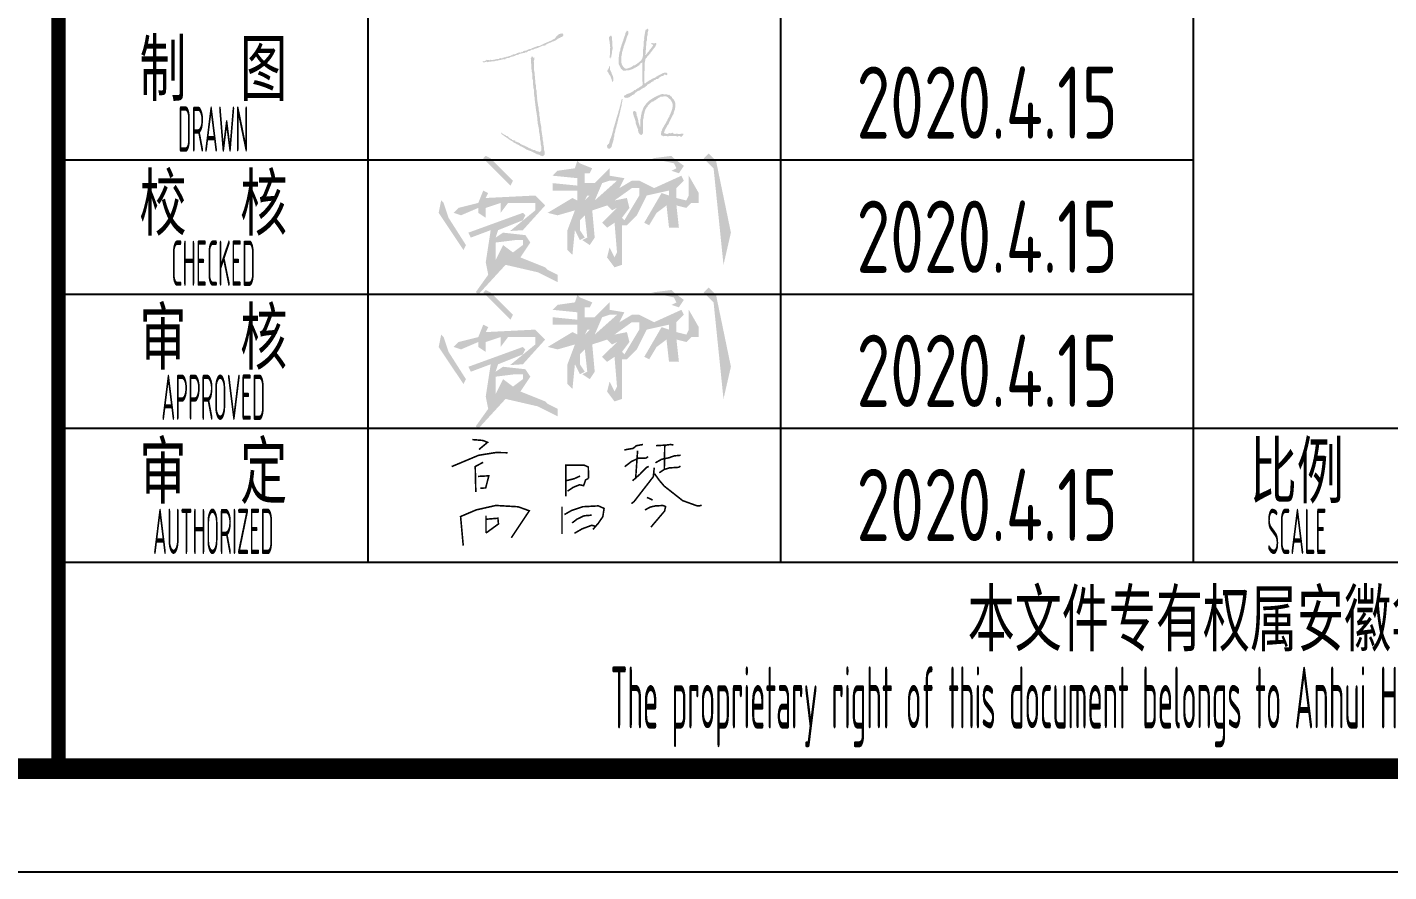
# Model space of a CAD drawing. Extents: x 84552 to 1115094, y -331058 to 102248.
# Drawn here: x 116115 to 119414, y 55935 to 57981 of the extents above; entities that cross this region are included whole.
import ezdxf
from ezdxf.enums import TextEntityAlignment as Align

# ---------------------------------------------------------------- set-up
doc = ezdxf.new("R2010")
doc.units = 0
doc.header["$LTSCALE"] = 1000
doc.header["$MEASUREMENT"] = 0
doc.layers.add('TWT_TITLE', color=7, linetype='Continuous')
doc.styles.add('sceie', font='sceie.shx', dxfattribs={"width": 0.7, "bigfont": 'sceic.shx'})

# ---------------------------------------------------------------- blocks, each defined once
blk = doc.blocks.new('A$C744C32FA')
at = {"const_width": 30}
for points in [[(-1936, 1093), (-1737, 1077), (-1648, 1041), (-1810, 905)], [(-2326, 582), (-2064, 692), (-1816, 796), (-1490, 848), (-1270, 844)], [(942, 898), (1107, 926), (1169, 977), (1294, 1000)], [(948, 580), (1073, 676), (1203, 739), (1357, 744), (1391, 773)], [(1192, 881), (1164, 478), (1155, 349)], [(1530, 654), (1647, 720), (1785, 749), (1891, 785), (2007, 796)], [(1541, 978), (1734, 989), (1818, 1000), (1872, 989)], [(1706, 987), (1698, 528)], [(-1731, 663), (-1881, 583), (-1870, 98)], [(-164, 18), (-164, 609), (181, 609), (259, 574), (264, 359)], [(1507, 561), (1490, 391), (1400, 274), (1309, 157), (1214, 34), (1126, -80), (1076, -119)], [(1096, 313), (1232, 433), (1357, 563), (1402, 586)], [(1603, 465), (1698, 528), (1794, 557), (1966, 568), (2003, 590)], [(-1827, 396), (-1624, 407), (-1683, 178), (-1785, 172)], [(-164, 314), (-7, 353), (104, 403)], [(-134, 116), (-29, 188), (93, 237), (170, 221), (209, 331), (264, 359)], [(1510, 451), (1603, 321), (1697, 211), (1854, 88), (1967, -1), (2044, -62), (2137, -96), (2323, -163), (2364, -162), (2404, -149), (2384, -156)], [(1369, -2), (1421, -24), (1477, -51)], [(-2108, -913), (-2158, -364), (-1863, -238), (-1491, -154), (-1069, -179), (-858, -255), (-909, -331), (-1198, -765)], [(-238, -177), (-238, -696)], [(-193, -327), (-59, -250), (154, -178), (450, -162), (558, -210), (534, -366), (450, -489), (346, -609)], [(1332, -239), (1431, -185), (1526, -163), (1671, -155), (1722, -174), (1703, -260), (1445, -564)], [(-1677, -676), (-1677, -347)], [(-1677, -415), (-1452, -396), (-1441, -504), (-1677, -676)], [(-47, -485), (45, -414), (178, -350), (322, -338)], [(-3, -681), (142, -597), (326, -529), (398, -549)]]:
    blk.add_lwpolyline(points, dxfattribs=at)

msp = doc.modelspace()

# ---------------------------------------------------------------- hatches: boundary and pattern name
h = msp.add_hatch(color=256)
h.dxf.hatch_style = 1
h.paths.add_polyline_path([(117327.1, 57921.4), (117327, 57922.2), (117327.1, 57922.8), (117327.7, 57923.5), (117330.8, 57923.9), (117332.4, 57924.3), (117335.3, 57925.5), (117336.5, 57926.6), (117337.5, 57926.9), (117339.1, 57927.1), (117340.8, 57927.3), (117341.7, 57927.6), (117343.2, 57928.4), (117343.8, 57928.7), (117344.1, 57929), (117344.6, 57929.5), (117350, 57930.6), (117352.7, 57931.5), (117357.6, 57933.9), (117359.9, 57934.7), (117361, 57935.3), (117363.1, 57936.6), (117364.8, 57936.7), (117365.7, 57936.8), (117367.4, 57936.9), (117368.7, 57937.3), (117369.4, 57937.5), (117370.7, 57937.7), (117370.6, 57938.4), (117371.1, 57939), (117371.8, 57939.1), (117374.3, 57940.7), (117375.6, 57941.4), (117378.3, 57942.6), (117379.8, 57943.2), (117380.6, 57943.5), (117382.1, 57944), (117384.5, 57945.2), (117385.7, 57945.8), (117388.1, 57947), (117390, 57947), (117390.9, 57947.4), (117392.5, 57948.3), (117395.9, 57950.1), (117397.6, 57951.1), (117400.7, 57953.5), (117401.3, 57953.5), (117401.6, 57953.5), (117402.3, 57953.5), (117402.2, 57954.2), (117402.4, 57954.6), (117402.8, 57955.1), (117404.4, 57955.1), (117405.2, 57955.2), (117406.6, 57955.7), (117406.5, 57956.7), (117407.3, 57957.6), (117408.3, 57957.6), (117409.8, 57957.7), (117410.6, 57958), (117411.8, 57958.9), (117412.8, 57960.1), (117413.2, 57960.8), (117413.7, 57962.2), (117414, 57963.2), (117413.8, 57963.9), (117413.2, 57964.7), (117412.8, 57965.3), (117412.3, 57965.6), (117411.5, 57965.5), (117411.5, 57965.9), (117411.5, 57966.1), (117411.5, 57966.6), (117410.4, 57966.7), (117409.7, 57966.5), (117408.8, 57965.7), (117406.5, 57965.6), (117405.4, 57965.4), (117403.1, 57964.9), (117400.6, 57962.2), (117399.2, 57961), (117396.3, 57958.7), (117396.4, 57957.6), (117395.9, 57956.7), (117394.9, 57956.2), (117394.2, 57955.5), (117394, 57955), (117393.6, 57954), (117390, 57952.4), (117388.3, 57951.4), (117384.9, 57949.4), (117381.8, 57948), (117380.3, 57947.3), (117377.2, 57945.9), (117376.1, 57946), (117375.4, 57945.8), (117374.5, 57945.1), (117367.1, 57941.5), (117363.4, 57939.7), (117356, 57936.1), (117354.9, 57936.1), (117354.4, 57936), (117353.3, 57935.8), (117351.9, 57936.1), (117350.9, 57935.9), (117349.7, 57935), (117347, 57934), (117345.7, 57933.5), (117342.9, 57932.5), (117342, 57932.4), (117341.5, 57932.1), (117340.8, 57931.4), (117339.4, 57931.4), (117338.6, 57931.1), (117337.5, 57930.4), (117336.7, 57930), (117336.4, 57929.7), (117335.9, 57929), (117333.4, 57928.8), (117332.2, 57928.6), (117329.9, 57927.9), (117327.2, 57926.6), (117325.9, 57926), (117323.3, 57924.6), (117321.4, 57924.9), (117320.2, 57924.7), (117318.4, 57923.8), (117316.7, 57923.3), (117315.8, 57922.7), (117314.6, 57921.4), (117313.4, 57921.8), (117312.6, 57921.8), (117311.3, 57921.6), (117311.7, 57921.6), (117311.8, 57921.1), (117311.6, 57920.8), (117311, 57920.1), (117309.9, 57919.9), (117309.2, 57920.5), (117304.6, 57919.6), (117302.4, 57918.8), (117298.3, 57916.7), (117296, 57915.9), (117294.7, 57915.6), (117292.3, 57915.4), (117292.3, 57915.6), (117292, 57915.8), (117291.7, 57915.6), (117291.2, 57915.4), (117291, 57914.8), (117291.2, 57914.3), (117290.3, 57913.7), (117289.5, 57913.7), (117288.5, 57914), (117288.1, 57914.2), (117287.7, 57914.1), (117287.4, 57913.7), (117287.4, 57913.3), (117287.4, 57913.1), (117287.4, 57912.7), (117283.4, 57911.7), (117281.4, 57911.1), (117277.6, 57909.7), (117276.5, 57910), (117275.8, 57909.9), (117274.9, 57909.4), (117274, 57908.6), (117273.3, 57908.4), (117272.1, 57908.6), (117270.2, 57908.1), (117269.2, 57907.9), (117267.2, 57907.5), (117267.1, 57907.7), (117266.9, 57907.8), (117266.7, 57907.8), (117266.7, 57907.3), (117266.7, 57907.1), (117266.7, 57906.7), (117265, 57906.2), (117264.1, 57906.2), (117262.3, 57906.4), (117261.3, 57906.7), (117260.6, 57906.7), (117259.6, 57906.1), (117258.6, 57905.7), (117258.2, 57905.3), (117257.4, 57904.5), (117256.3, 57904.5), (117255.8, 57904.4), (117254.7, 57904.2), (117253, 57904.5), (117252, 57904.3), (117250.4, 57903.7), (117246, 57902.7), (117243.9, 57902.4), (117239.5, 57902), (117237.8, 57902.6), (117236.6, 57902.4), (117235.1, 57901.5), (117233.6, 57901.6), (117232.8, 57901.7), (117231.3, 57902), (117230.5, 57901.7), (117230, 57901.6), (117229.1, 57901.8), (117229.3, 57902.2), (117229.2, 57902.6), (117228.8, 57902.9), (117226.6, 57901.4), (117225.5, 57900.7), (117223.4, 57899), (117221.7, 57899.4), (117220.6, 57899.2), (117219, 57898.5), (117218.6, 57898.4), (117218.3, 57897.8), (117218.5, 57897.4), (117218.9, 57897), (117219.2, 57896.8), (117219.6, 57896.3), (117221.7, 57896.3), (117222.7, 57896.4), (117224.8, 57896.9), (117226.5, 57897.8), (117227.9, 57897.9), (117229.7, 57897.1), (117230.9, 57896.7), (117231.8, 57896.8), (117232.9, 57897.4), (117232.9, 57897.6), (117232.9, 57897.7), (117232.9, 57897.9), (117235.3, 57897.9), (117236.5, 57897.9), (117238.9, 57897.9), (117239.4, 57898.4), (117239.6, 57898.6), (117240, 57899), (117242.7, 57899), (117244.1, 57899), (117246.8, 57899), (117248.8, 57899.7), (117249.8, 57900), (117251.7, 57900.7), (117254.5, 57900.6), (117255.9, 57900.8), (117258.5, 57901.5), (117261.6, 57902.1), (117263.1, 57902.4), (117266.1, 57903.1), (117268.2, 57903.9), (117269.4, 57904.1), (117271.6, 57903.9), (117271.7, 57903.5), (117272.3, 57903.4), (117272.7, 57903.7), (117273.1, 57904.3), (117273.3, 57904.6), (117273.8, 57905.3), (117275.4, 57905.8), (117276.2, 57906.1), (117277.9, 57906.7), (117279.3, 57906.7), (117280, 57906.6), (117281.4, 57906.4), (117284.9, 57908.6), (117286.9, 57909.5), (117290.9, 57910.5), (117293.5, 57911), (117294.8, 57911.4), (117297.2, 57912.4), (117297.7, 57912.9), (117298, 57913.2), (117298.5, 57913.7), (117301.1, 57913.8), (117302.4, 57914.1), (117304.8, 57915.1), (117306.6, 57916.2), (117307.7, 57916.7), (117309.7, 57917.3), (117311.9, 57917.7), (117313, 57917.9), (117315.2, 57918.4), (117316.6, 57919), (117317.4, 57919.1), (117319, 57918.9), (117319.9, 57919.1), (117320.4, 57919.4), (117320.9, 57920.3), (117323.4, 57920.6), (117324.7, 57920.8)])
h.paths.add_polyline_path([(117343.7, 57872.8), (117343.2, 57875.6), (117342.8, 57878.9), (117342.7, 57880.5), (117342.9, 57883.8), (117342.7, 57883.8), (117342.4, 57883.8), (117342.4, 57889), (117342.4, 57891.6), (117342.4, 57896.9), (117342, 57897), (117341.8, 57897.6), (117342.1, 57897.9), (117342.9, 57901), (117343.2, 57902.5), (117343.7, 57905.6), (117343.8, 57906.7), (117343.6, 57907.3), (117343.2, 57908.3), (117342.3, 57907.5), (117341.2, 57907.4), (117340.2, 57908), (117339.9, 57908.1), (117339.7, 57908.6), (117339.9, 57908.8), (117339.9, 57909.6), (117339.6, 57910.2), (117338.8, 57910.5), (117338.1, 57910.7), (117337.6, 57910.6), (117336.9, 57910.2), (117337.3, 57910.1), (117337.4, 57909.7), (117337.2, 57909.4), (117336.5, 57908.5), (117336.1, 57908), (117335.3, 57907.2), (117335, 57906.2), (117334.9, 57905.6), (117335, 57904.5), (117335.5, 57900.8), (117335.5, 57898.9), (117335.3, 57895.2), (117335.7, 57893.7), (117336, 57892.9), (117336.4, 57891.4), (117336.4, 57886.8), (117336.4, 57884.6), (117336.4, 57880), (117336.8, 57878.9), (117337.1, 57878.3), (117337.5, 57877.3), (117337.3, 57874.2), (117337.5, 57872.6), (117338.3, 57869.6), (117338.7, 57865.3), (117338.8, 57863.1), (117338.6, 57858.7), (117339.1, 57856.1), (117339.4, 57854.8), (117340.2, 57852.2), (117340.2, 57849.2), (117340.2, 57847.6), (117340.2, 57844.6), (117340.3, 57843.7), (117340.4, 57843.3), (117340.5, 57842.4), (117340.9, 57838.9), (117341.1, 57837.2), (117341.6, 57833.7), (117341.4, 57832.6), (117341.6, 57831.8), (117342.4, 57831), (117342.4, 57826.8), (117342.4, 57824.8), (117342.4, 57820.6), (117342.8, 57819.1), (117343, 57818.3), (117343.5, 57816.8), (117343.1, 57815.1), (117343.3, 57814), (117344, 57812.5), (117344, 57811.1), (117344, 57810.5), (117344, 57809.2), (117344.1, 57808.3), (117344.2, 57807.9), (117344.3, 57807), (117344.7, 57803.5), (117344.9, 57801.8), (117345.4, 57798.3), (117345.6, 57796.3), (117345.7, 57795.4), (117345.9, 57793.4), (117346.4, 57790.3), (117346.6, 57788.8), (117347, 57785.8), (117347.4, 57781.4), (117347.7, 57779.2), (117348.7, 57774.9), (117349.1, 57772.7), (117349.1, 57771.6), (117348.9, 57769.4), (117349.4, 57768.8), (117349.6, 57768.5), (117350, 57767.8), (117349.6, 57765.9), (117349.8, 57764.7), (117350.6, 57762.9), (117350.6, 57760.1), (117350.6, 57758.6), (117350.6, 57755.8), (117351, 57754.7), (117351.2, 57754.2), (117351.6, 57753.1), (117351.6, 57750), (117351.7, 57748.4), (117352.5, 57745.5), (117353.3, 57740.9), (117353.8, 57738.6), (117354.9, 57734), (117354.9, 57731.6), (117354.9, 57730.4), (117354.9, 57728), (117355.8, 57724.9), (117356.1, 57723.2), (117356.3, 57719.9), (117356.1, 57718.8), (117356.3, 57718), (117357.1, 57717.2), (117357.1, 57715), (117357.1, 57713.9), (117357.1, 57711.7), (117357.7, 57708.4), (117358.1, 57706.8), (117358.7, 57703.5), (117358.6, 57700.5), (117358.8, 57698.9), (117359.5, 57695.9), (117360.4, 57691.7), (117360.7, 57689.6), (117360.9, 57685.3), (117360.5, 57683), (117359.9, 57681.9), (117358.5, 57680.1), (117357, 57679.3), (117355.9, 57679.2), (117354.4, 57679.9), (117353.6, 57679.9), (117353.2, 57680.1), (117352.7, 57680.7), (117351.1, 57680.4), (117350.1, 57680.5), (117348.7, 57681.2), (117348.2, 57681.8), (117347.5, 57682), (117346.7, 57681.8), (117347, 57682.4), (117346.9, 57682.9), (117346.5, 57683.4), (117345.9, 57682.8), (117345.7, 57682.6), (117345.1, 57682), (117345, 57682.8), (117345, 57683.2), (117344.8, 57684.3), (117344.2, 57683.9), (117343.4, 57683.8), (117342.4, 57684.2), (117340.8, 57684.2), (117339.9, 57684.5), (117338.6, 57685.3), (117337, 57685.6), (117336.2, 57686.1), (117335, 57687.2), (117335, 57687.5), (117334.5, 57687.7), (117334.2, 57687.5), (117332.7, 57687.6), (117331.9, 57687.9), (117330.7, 57688.8), (117328.9, 57689.7), (117328.1, 57690.3), (117326.6, 57691.6), (117325.5, 57691.5), (117324.8, 57691.7), (117323.9, 57692.4), (117323.4, 57692.8), (117323.2, 57693), (117322.8, 57693.5), (117322.8, 57692.9), (117322.8, 57692.6), (117322.8, 57692.1), (117322.3, 57692.1), (117322.1, 57692.1), (117321.7, 57692.1), (117321.5, 57692.6), (117321.7, 57693.2), (117322.2, 57693.5), (117317.4, 57695.2), (117315, 57696.2), (117310.3, 57698.4), (117309.4, 57699.2), (117309.1, 57699.7), (117308.6, 57700.8), (117307.4, 57700.9), (117306.7, 57701.1), (117305.6, 57701.9), (117301.9, 57703), (117300.1, 57703.8), (117296.6, 57705.4), (117297.2, 57705.7), (117297.4, 57706.3), (117297.2, 57706.8), (117296.4, 57707.2), (117295.9, 57707.2), (117295, 57707.1), (117294.9, 57706.6), (117294.4, 57706.3), (117293.9, 57706.5), (117293.2, 57706.9), (117292.8, 57707.2), (117292.3, 57707.9), (117291.3, 57707.7), (117290.6, 57707.8), (117289.8, 57708.4), (117289, 57709.7), (117288.3, 57710.3), (117286.8, 57710.9), (117285.2, 57711.4), (117284.3, 57711.9), (117283, 57713.1), (117282.1, 57714.1), (117281.5, 57714.5), (117280.3, 57715), (117280.2, 57716), (117279.8, 57716.6), (117278.9, 57717.2), (117277.9, 57717.4), (117277.4, 57717.6), (117276.5, 57718), (117275.6, 57717.8), (117275.1, 57717.9), (117274.3, 57718.2), (117274.5, 57719.1), (117274.3, 57719.7), (117273.8, 57720.4), (117273.1, 57720.6), (117272.8, 57720.6), (117272.1, 57720.7), (117271.6, 57720.3), (117270.7, 57720.6), (117270.5, 57721.2), (117268, 57722.7), (117266.8, 57723.4), (117264.5, 57725), (117264, 57725.6), (117263, 57725.5), (117262.6, 57724.8), (117262.4, 57724.7), (117262.3, 57724.5), (117262.3, 57724.2), (117263, 57724.3), (117263.5, 57724.2), (117264, 57723.7), (117264.2, 57722.4), (117264.7, 57721.6), (117265.9, 57721), (117268.1, 57719.7), (117269.2, 57718.9), (117271, 57717.2), (117271.8, 57717.3), (117272.4, 57717), (117272.7, 57716.3), (117276.5, 57713.9), (117278.4, 57712.6), (117281.9, 57709.8), (117283.3, 57709.1), (117284, 57708.6), (117285.2, 57707.6), (117289.4, 57705.4), (117291.4, 57704.1), (117295, 57701.1), (117296.9, 57700.5), (117297.9, 57700.1), (117299.6, 57699.2), (117300.8, 57698.1), (117301.6, 57697.7), (117303.2, 57697.3), (117305.1, 57696.4), (117306, 57695.9), (117307.5, 57694.6), (117308.8, 57694), (117309.3, 57693.6), (117310.3, 57692.6), (117311, 57692.9), (117311.7, 57692.7), (117312.2, 57692.1), (117314, 57691.3), (117314.9, 57690.8), (117316.2, 57689.4), (117317.4, 57689.5), (117318.1, 57689.3), (117319, 57688.6), (117322.7, 57686.1), (117324.7, 57685), (117328.8, 57683.4), (117333.7, 57681.7), (117336.1, 57680.6), (117340.8, 57678.2), (117344.9, 57676.2), (117347, 57675.1), (117351.1, 57673), (117352.6, 57673.1), (117353.5, 57673), (117354.9, 57672.5), (117356.3, 57671.8), (117356.9, 57671.4), (117358.2, 57670.6), (117359.4, 57670.4), (117360, 57670.1), (117360.9, 57669.2), (117362.7, 57668.9), (117363.8, 57669), (117365.5, 57669.8), (117365.9, 57670.6), (117366.6, 57670.9), (117367.4, 57670.9), (117367.3, 57671.6), (117367.6, 57672.2), (117368.3, 57672.5), (117368.7, 57675.3), (117368.8, 57676.8), (117368.5, 57679.6), (117368.1, 57680.7), (117367.9, 57681.2), (117367.4, 57682.3), (117367, 57688.4), (117366.6, 57691.5), (117365.5, 57697.5), (117365.1, 57699.9), (117365, 57701.2), (117365.3, 57703.5), (117364.8, 57704.6), (117364.6, 57705.2), (117364.2, 57706.3), (117363.9, 57711.1), (117363.7, 57713.5), (117362.8, 57718.2), (117361.9, 57724.4), (117361.4, 57727.4), (117360.4, 57733.5), (117360.4, 57735.9), (117360.4, 57737.1), (117360.4, 57739.5), (117359.6, 57743.4), (117359.2, 57745.4), (117358.2, 57749.3), (117358.4, 57751.7), (117358.2, 57753), (117357.4, 57755.3), (117356.9, 57757.4), (117356.9, 57758.5), (117357.1, 57760.7), (117356.5, 57764), (117356.1, 57765.6), (117355.5, 57768.9), (117355.5, 57771.3), (117355.5, 57772.5), (117355.5, 57774.9), (117354.8, 57777.7), (117354.5, 57779.1), (117353.8, 57782), (117354, 57784.8), (117353.8, 57786.3), (117353, 57789), (117352.2, 57794.9), (117351.8, 57797.9), (117350.8, 57803.7), (117350.4, 57806.5), (117350.3, 57808), (117350.6, 57810.8), (117350.3, 57810.8), (117350, 57810.8), (117350, 57813.2), (117350, 57814.4), (117350, 57816.8), (117349.6, 57818.3), (117349.4, 57819.1), (117348.9, 57820.6), (117348.9, 57823.5), (117348.9, 57824.9), (117348.9, 57827.7), (117348.5, 57829), (117348.3, 57829.7), (117347.8, 57831), (117347.8, 57833.4), (117347.8, 57834.6), (117347.8, 57837), (117347.3, 57840.3), (117347, 57841.9), (117346.2, 57845.1), (117346.2, 57848), (117346.2, 57849.4), (117346.2, 57852.2), (117345.8, 57853.7), (117345.5, 57854.5), (117345.1, 57856), (117345.1, 57858.8), (117345.1, 57860.3), (117345.1, 57863.1), (117344.9, 57863.1), (117344.6, 57863.1), (117344.6, 57865.3), (117344.6, 57866.4), (117344.6, 57868.5), (117344, 57871.4)])
h.paths.add_polyline_path([(117549.1, 57766.7), (117549.8, 57770.2), (117550.2, 57772), (117551.2, 57775.4), (117551.7, 57777.6), (117551.9, 57778.7), (117552.3, 57780.9), (117552.8, 57783.5), (117553.1, 57784.8), (117554, 57787.4), (117554.3, 57789.4), (117554.5, 57790.4), (117555.3, 57792.3), (117555.2, 57794.9), (117555.4, 57796.3), (117556.1, 57798.8), (117556.7, 57802.1), (117556.9, 57803.7), (117557.5, 57807), (117556.8, 57807.1), (117556.5, 57807.2), (117555.9, 57807.3), (117555.4, 57806.8), (117555.2, 57806.6), (117554.8, 57806.2), (117554.3, 57802.8), (117553.9, 57801), (117552.9, 57797.7), (117552.7, 57796), (117552.4, 57795.1), (117551.8, 57793.4), (117551.5, 57791.6), (117551.3, 57790.7), (117550.7, 57789), (117550.2, 57786.4), (117549.9, 57785.1), (117549.1, 57782.5), (117548.8, 57781.1), (117548.6, 57780.5), (117548, 57779.2), (117547.4, 57777.3), (117547.2, 57776.3), (117546.9, 57774.3), (117546, 57771.7), (117545.6, 57770.4), (117544.7, 57767.8), (117544.5, 57766.4), (117544.3, 57765.7), (117543.6, 57764.5), (117541.2, 57756), (117540, 57751.8), (117537.6, 57743.3), (117536.7, 57740.7), (117536.3, 57739.4), (117535.4, 57736.8), (117535.1, 57734.2), (117534.8, 57732.9), (117534.1, 57730.5), (117532.4, 57724.4), (117531.5, 57721.3), (117529.7, 57715.2), (117527.5, 57710.1), (117526.5, 57707.4), (117525.1, 57701.9), (117524.8, 57700.4), (117524.2, 57699.5), (117522.9, 57698.6), (117521.7, 57697.3), (117521.1, 57696.7), (117519.9, 57695.4), (117519.8, 57693.4), (117519.9, 57692.4), (117520.5, 57690.5), (117520.7, 57689), (117521.3, 57688.2), (117522.6, 57687.5), (117523.6, 57687.4), (117524.1, 57687.2), (117524.8, 57686.7), (117527.5, 57688.4), (117528.7, 57689.5), (117530.8, 57691.8), (117531.3, 57694.8), (117531.6, 57696.3), (117532.7, 57699.2), (117533.1, 57701.2), (117533.4, 57702.2), (117534.3, 57704.1), (117534.9, 57706.7), (117535.2, 57708), (117536, 57710.6), (117536.1, 57713.3), (117536.4, 57714.7), (117537.3, 57717.2), (117537.3, 57720), (117537.4, 57721.4), (117537.9, 57724.2), (117538.3, 57724.7), (117538.5, 57724.9), (117539, 57725.3), (117539.3, 57727.9), (117539.5, 57729.2), (117539.8, 57731.9), (117540.7, 57734.5), (117541.1, 57735.8), (117542, 57738.4), (117542, 57740), (117542.4, 57740.9), (117543.3, 57742.2), (117543.2, 57744.2), (117543.4, 57745.3), (117544.2, 57747.1), (117544.9, 57750.6), (117545.3, 57752.4), (117546.3, 57755.8), (117547.1, 57760.2), (117547.7, 57762.4)])
h.paths.add_polyline_path([(117607, 57737.8), (117607, 57744.4), (117607, 57747.6), (117607, 57754.2), (117606.5, 57754.5), (117606.3, 57755.3), (117606.8, 57755.8), (117607.1, 57758), (117607.4, 57759.1), (117608.1, 57761.3), (117608.1, 57763.5), (117608.2, 57764.6), (117608.7, 57766.7), (117609.4, 57770.2), (117609.8, 57771.9), (117610.6, 57775.4), (117611.5, 57779), (117612.2, 57780.8), (117613.9, 57784.1), (117615.6, 57786.6), (117616.5, 57787.8), (117618.5, 57790.1), (117618.3, 57790.8), (117618.4, 57791.2), (117618.8, 57791.8), (117621.3, 57794.3), (117622.5, 57795.5), (117625, 57798), (117625.7, 57798.3), (117626, 57798.5), (117626.7, 57798.8), (117626.6, 57799.5), (117627, 57800.1), (117627.7, 57800.2), (117628.2, 57800.7), (117628.7, 57800.8), (117629.4, 57800.7), (117630.7, 57800.7), (117631.5, 57801.1), (117632.4, 57802.1), (117634.5, 57803.6), (117635.7, 57804.3), (117638.1, 57805.4), (117638.1, 57805.8), (117638.1, 57806), (117638.1, 57806.5), (117638.8, 57806.2), (117639.5, 57806.4), (117640, 57807), (117642.4, 57808.6), (117643.5, 57809.5), (117645.7, 57811.4), (117646.7, 57811.1), (117647.4, 57811.3), (117648.2, 57811.9), (117648.8, 57812.6), (117649.1, 57812.9), (117649.8, 57813.5), (117651.6, 57813.3), (117652.6, 57813.2), (117654.4, 57813.3), (117656.6, 57813.7), (117657.7, 57813.9), (117659.9, 57813.8), (117662, 57813.7), (117663, 57813.6), (117665, 57813), (117668.2, 57810.3), (117669.8, 57808.9), (117672.9, 57806.2), (117675.1, 57803.2), (117676.1, 57801.6), (117677.8, 57798.3), (117677.5, 57797.5), (117677.7, 57796.7), (117678.4, 57796.1), (117678.4, 57793.9), (117678.4, 57792.8), (117678.4, 57790.7), (117679, 57790.4), (117679.1, 57789.5), (117678.7, 57789), (117677.4, 57783), (117676.5, 57780.1), (117674.3, 57774.3), (117672.9, 57770.7), (117672.1, 57769), (117670.2, 57765.6), (117670.5, 57764.9), (117670.3, 57764.2), (117669.7, 57763.7), (117667.8, 57760.7), (117667, 57759.1), (117665.6, 57755.8), (117665.3, 57755.1), (117665.1, 57754.7), (117664.5, 57754.2), (117663.4, 57752), (117662.9, 57750.9), (117661.8, 57748.7), (117657.9, 57742.6), (117656.1, 57739.4), (117652.8, 57732.9), (117652.5, 57731.3), (117652.2, 57730.4), (117651.2, 57729.1), (117651.5, 57727.8), (117651.4, 57726.8), (117650.6, 57725.6), (117650.3, 57725.5), (117650.1, 57725), (117650.3, 57724.8), (117650.1, 57723), (117650.2, 57722), (117650.9, 57720.4), (117651.8, 57719.5), (117652.2, 57719.1), (117653.1, 57718.2), (117654.3, 57718.4), (117655.1, 57718.2), (117656.1, 57717.4), (117656.5, 57717), (117657.4, 57717.1), (117657.7, 57717.7), (117660.3, 57717.7), (117661.6, 57717.7), (117664.2, 57717.7), (117665.9, 57716.7), (117667.3, 57716.7), (117669.1, 57717.4), (117669.5, 57717.6), (117669.6, 57717.9), (117669.7, 57718.2), (117673.8, 57718.2), (117675.9, 57718.2), (117680, 57718.2), (117680.3, 57717.7), (117681.2, 57717.5), (117681.7, 57718), (117684.5, 57718), (117686, 57717.8), (117688.7, 57717.2), (117688.9, 57716.5), (117689.2, 57716.2), (117689.8, 57716.1), (117692.1, 57717.3), (117693.5, 57717.6), (117696.1, 57717.7), (117696.7, 57717), (117697.1, 57716.7), (117697.7, 57716.1), (117699, 57716), (117699.8, 57716.1), (117701, 57716.6), (117702.4, 57718.4), (117703.1, 57719.2), (117704.5, 57721), (117704.8, 57722), (117704.6, 57722.8), (117704, 57723.7), (117701.8, 57723.7), (117700.7, 57723.7), (117698.5, 57723.7), (117698.1, 57723.3), (117697.9, 57723), (117697.4, 57722.6), (117694.8, 57722.7), (117693.5, 57722.8), (117690.9, 57722.9), (117690, 57723.5), (117689.3, 57723.7), (117688.2, 57723.4), (117687.4, 57723.4), (117687, 57723.3), (117686.3, 57723.1), (117685.6, 57722.4), (117684.6, 57722.3), (117683.8, 57722.9), (117682, 57723.3), (117681.1, 57723.6), (117679.5, 57724.5), (117678.7, 57725.2), (117678.3, 57725.5), (117677.3, 57725.9), (117677.3, 57725.4), (117677.3, 57725.2), (117677.3, 57724.8), (117676.6, 57724.9), (117676.3, 57725), (117675.7, 57725), (117675.3, 57724.7), (117675.2, 57724.6), (117674.8, 57724.2), (117673.4, 57724.2), (117672.6, 57724.4), (117671.3, 57725), (117671, 57725.4), (117670.6, 57725.5), (117670.2, 57725.3), (117670.2, 57724.9), (117670.2, 57724.7), (117670.2, 57724.2), (117668.8, 57724.2), (117668.1, 57723.9), (117667, 57723.1), (117664.3, 57722.9), (117662.9, 57723.1), (117660.4, 57724), (117659.3, 57724.2), (117658.7, 57724.4), (117657.7, 57725), (117658.9, 57729.6), (117659.8, 57731.9), (117661.8, 57736.2), (117663, 57738.3), (117663.8, 57739.3), (117665.3, 57741.1), (117665.1, 57741.9), (117665.2, 57742.5), (117665.9, 57743), (117668, 57746), (117668.9, 57747.6), (117670.2, 57750.9), (117671.7, 57754.3), (117672.5, 57755.9), (117674.3, 57759.1), (117675.4, 57761.3), (117675.9, 57762.4), (117677, 57764.5), (117678.4, 57767.2), (117679.1, 57768.5), (117680.6, 57771.1), (117681.7, 57776), (117682.5, 57778.4), (117684.4, 57783), (117684.6, 57783.9), (117684.6, 57784.3), (117684.6, 57785.2), (117685, 57788.5), (117685.1, 57790.1), (117685.5, 57793.4), (117685.1, 57796.5), (117684.8, 57798), (117684.1, 57801), (117683.1, 57803), (117682.6, 57804), (117681.7, 57805.9), (117679.5, 57807.7), (117678.5, 57808.7), (117676.8, 57810.8), (117677, 57811.7), (117676.7, 57812.5), (117675.9, 57813), (117673.5, 57814.8), (117672.4, 57815.8), (117670.2, 57817.9), (117668.2, 57817.5), (117667, 57817.6), (117664.7, 57818.6), (117664.8, 57819), (117662.4, 57819), (117661.2, 57819), (117658.8, 57819), (117658.5, 57818.4), (117657.6, 57818.3), (117657.1, 57818.7), (117655.5, 57819.7), (117654.1, 57819.9), (117652.2, 57819.3), (117650.2, 57818.7), (117649.3, 57818.4), (117647.3, 57817.6), (117646.6, 57817.2), (117646.3, 57816.9), (117645.7, 57816.3), (117644.5, 57816.6), (117643.7, 57816.4), (117642.7, 57815.7), (117642.1, 57815.4), (117641.8, 57815.2), (117641.4, 57814.6), (117640.6, 57814.9), (117639.9, 57814.7), (117639.4, 57814.1), (117637.9, 57813.5), (117637.2, 57813.1), (117635.9, 57812.2), (117635, 57812), (117634.4, 57811.8), (117633.7, 57811.1), (117630.6, 57809.3), (117629.1, 57808.3), (117626.1, 57806.2), (117622.6, 57804.1), (117621, 57802.8), (117618.2, 57799.9), (117615.8, 57797.9), (117614.7, 57796.6), (117613, 57793.9), (117609.6, 57789.4), (117608.2, 57786.9), (117606, 57781.7), (117605.3, 57779), (117604.7, 57777.7), (117603.2, 57775.4), (117603.3, 57773), (117603.1, 57771.7), (117602.4, 57769.4), (117602, 57767.3), (117601.9, 57766.2), (117602.1, 57764), (117601.7, 57763.1), (117601.5, 57762.7), (117601.1, 57761.8), (117601.5, 57760.8), (117601.3, 57759.9), (117600.5, 57759.1), (117600.5, 57756.5), (117600.5, 57755.2), (117600.5, 57752.6), (117600, 57752.6), (117600, 57748.8), (117600, 57747), (117600, 57743.3), (117600.4, 57743.1), (117600.5, 57742.5), (117600.2, 57742.2), (117600.3, 57741.5), (117600.2, 57741.2), (117600, 57740.6), (117599.5, 57740.6), (117599.3, 57740.6), (117598.9, 57740.6), (117598.7, 57742.1), (117598.5, 57742.9), (117598.1, 57744.4), (117597.2, 57747), (117596.8, 57748.3), (117595.9, 57750.9), (117595.2, 57756.1), (117594.6, 57758.7), (117592.9, 57763.7), (117592.7, 57765.3), (117592.3, 57766.1), (117591.3, 57767.3), (117591.1, 57771), (117590.9, 57772.9), (117590.2, 57776.5), (117589.4, 57776.4), (117588.9, 57776.7), (117588.5, 57777.3), (117587.1, 57778), (117586.3, 57778.2), (117584.7, 57778.1), (117584.7, 57777.9), (117584.4, 57777.7), (117584.2, 57777.9), (117582.9, 57776.9), (117582.3, 57775.9), (117582.3, 57774.3), (117583.2, 57771.1), (117583.6, 57769.4), (117584.4, 57766.2), (117586.5, 57760.7), (117587.4, 57757.9), (117589.1, 57752.3), (117589.1, 57750), (117589.2, 57748.8), (117589.9, 57746.6), (117591.9, 57741.1), (117592.9, 57738.4), (117595.1, 57732.9), (117595, 57730.5), (117595.2, 57729.3), (117595.9, 57727), (117597.3, 57724.2), (117598.2, 57722.8), (117600.2, 57720.4), (117600.5, 57721), (117601.1, 57721.2), (117601.6, 57721), (117601.6, 57720.5), (117601.6, 57720.3), (117601.6, 57719.9), (117602.5, 57720), (117603.1, 57719.9), (117603.8, 57719.3), (117603.6, 57720.2), (117603.8, 57721), (117604.6, 57721.5), (117605, 57722.3), (117605.3, 57722.6), (117606, 57723.1), (117606.6, 57725.2), (117606.8, 57726.4), (117606.8, 57728.6), (117606.4, 57732.3), (117606.4, 57734.2)])
h.paths.add_polyline_path([(117586.4, 57821.2), (117587.2, 57821.7), (117588, 57822.6), (117588.5, 57823), (117589.3, 57823.9), (117590.2, 57823.7), (117590.8, 57824), (117591.3, 57824.7), (117593, 57826.1), (117594, 57826.7), (117596.2, 57827.4), (117597.5, 57827.9), (117598.1, 57828.1), (117599.4, 57828.5), (117599.4, 57828.8), (117599.4, 57829.3), (117601.4, 57830.2), (117602.3, 57830.8), (117603.8, 57832.3), (117606, 57833.4), (117607, 57834), (117609.2, 57835.1), (117609.6, 57835.3), (117609.7, 57835.5), (117609.8, 57835.9), (117610.5, 57835.6), (117611.2, 57835.8), (117611.7, 57836.4), (117612.3, 57837), (117612.8, 57837.2), (117613.6, 57837.5), (117613.5, 57838.2), (117613.7, 57838.6), (117614.1, 57839.1), (117615.4, 57839.4), (117616.2, 57839.9), (117616.8, 57841), (117616.8, 57841.4), (117616.8, 57841.9), (117618.7, 57842.6), (117619.6, 57843.1), (117621.2, 57844.3), (117624, 57845.7), (117625.3, 57846.7), (117627.5, 57848.9), (117628.3, 57848.7), (117629, 57849), (117629.4, 57849.8), (117630.6, 57850.1), (117631.2, 57850.3), (117632.4, 57850.6), (117632.7, 57851.9), (117633.3, 57852.7), (117634.5, 57853.3), (117635.9, 57853.8), (117636.6, 57854), (117638.1, 57854.4), (117638, 57855.1), (117638.2, 57855.5), (117638.6, 57856), (117639.4, 57856.2), (117640.3, 57856.3), (117642.1, 57856.2), (117643.1, 57856.4), (117644.6, 57857.4), (117647, 57859.9), (117648.4, 57861), (117651.4, 57862.6), (117652.5, 57863.1), (117653.2, 57863.3), (117654.4, 57863.4), (117654.9, 57862.9), (117655.6, 57862.9), (117656.1, 57863.4), (117655.5, 57863.9), (117655.2, 57864.2), (117654.7, 57864.7), (117655.8, 57864.8), (117656.4, 57864.6), (117657.4, 57864.2), (117658, 57865.3), (117658.2, 57865.8), (117658.8, 57866.9), (117659.5, 57867.2), (117660.2, 57867), (117660.7, 57866.4), (117661.3, 57866.1), (117661.6, 57865.8), (117662, 57865.3), (117663.2, 57865.2), (117663.8, 57865.4), (117664.8, 57866.1), (117665.2, 57866.5), (117665.4, 57866.7), (117665.9, 57867.2), (117666.1, 57868.3), (117666, 57869), (117665.3, 57869.9), (117664.8, 57870.8), (117664.2, 57871.2), (117663.1, 57871.3), (117663, 57870.8), (117662.4, 57870.7), (117662, 57871), (117659.4, 57871.3), (117658, 57871.1), (117655.5, 57870.2), (117653.4, 57869.5), (117652.4, 57869), (117650.6, 57867.7), (117649.7, 57867.6), (117649.1, 57867.3), (117648.4, 57866.6), (117646.3, 57865.5), (117645.2, 57865), (117643, 57863.9), (117639.4, 57861.8), (117637.7, 57860.6), (117634.3, 57858.2), (117633.1, 57858.4), (117632.4, 57858.1), (117631.6, 57857.4), (117630.6, 57857.2), (117630.1, 57857), (117629.4, 57856.3), (117628.4, 57856.1), (117627.9, 57855.9), (117627.2, 57855.2), (117625.8, 57854.5), (117625.1, 57854), (117623.9, 57853), (117622.6, 57852.9), (117621.9, 57852.5), (117620.9, 57851.7), (117617.5, 57849.5), (117615.8, 57848.3), (117612.8, 57845.7), (117612, 57845.6), (117611.6, 57845.5), (117610.9, 57845.4), (117610.7, 57845.6), (117610.6, 57845.7), (117610.3, 57845.7), (117610.3, 57857.4), (117610.3, 57863.3), (117610.3, 57875.1), (117610.9, 57875.1), (117610.9, 57882.3), (117610.9, 57885.9), (117610.9, 57893), (117611.1, 57893.1), (117611.3, 57893.4), (117611.1, 57893.6), (117610.9, 57895.1), (117611, 57896), (117611.7, 57897.4), (117612.1, 57900.6), (117612.3, 57902.2), (117613, 57905.3), (117614.1, 57906.9), (117615, 57907.6), (117616.8, 57908.3), (117616.7, 57909.4), (117616.9, 57910.2), (117617.7, 57911), (117619.7, 57912.6), (117620.7, 57913.6), (117622.3, 57915.6), (117622.4, 57916.8), (117623.3, 57917.6), (117624.5, 57917.6), (117624.2, 57918.3), (117624.4, 57919), (117625, 57919.5), (117627.8, 57922.9), (117629.1, 57924.7), (117631.6, 57928.4), (117632, 57928.4), (117632.2, 57928.4), (117632.6, 57928.4), (117632.4, 57929.3), (117632.7, 57930.1), (117633.5, 57930.6), (117636.2, 57934), (117637.3, 57935.9), (117638.9, 57939.9), (117639, 57940.9), (117639, 57941.4), (117638.6, 57942.3), (117638.3, 57942.7), (117638.1, 57942.8), (117637.8, 57943.1), (117634.9, 57942.7), (117633.4, 57942.5), (117630.5, 57942.3), (117630.1, 57943), (117629.6, 57943.3), (117628.8, 57943.1), (117628.3, 57942.5), (117627.5, 57942.3), (117626.7, 57942.6), (117626.3, 57941.8), (117626.2, 57941.3), (117626.3, 57940.7), (117626.9, 57940.9), (117627.2, 57940.7), (117628.5, 57939.8), (117629.4, 57939.5), (117631, 57939.3), (117630.9, 57937.3), (117630.6, 57936.2), (117629.6, 57934.4), (117629, 57934.1), (117628.7, 57933.5), (117628.8, 57932.8), (117628.1, 57932.9), (117627.5, 57932.4), (117627.5, 57931.7), (117624.7, 57928.7), (117623.4, 57927), (117621.2, 57923.5), (117618.1, 57920), (117616.6, 57918.2), (117613.9, 57914.3), (117613.3, 57914.3), (117613, 57914.3), (117612.5, 57914.3), (117612.3, 57915.2), (117612.5, 57915.9), (117613.3, 57916.5), (117613.4, 57916.7), (117613.3, 57917), (117613, 57917), (117613, 57919.8), (117613, 57921.3), (117613, 57924.1), (117613.5, 57925.8), (117613.7, 57926.7), (117614.1, 57928.4), (117614.1, 57931.3), (117614.1, 57932.7), (117614.1, 57935.5), (117614.6, 57937), (117614.8, 57937.8), (117615.2, 57939.3), (117615.2, 57942.4), (117615.2, 57943.9), (117615.2, 57947), (117615.7, 57948.1), (117615.9, 57948.6), (117616.3, 57949.7), (117616.3, 57952.3), (117616.3, 57953.6), (117616.3, 57956.2), (117616.8, 57958.9), (117617.2, 57960.2), (117617.9, 57962.8), (117617.9, 57964.9), (117617.9, 57966), (117617.9, 57968.2), (117618.5, 57969.7), (117618.8, 57970.5), (117619.3, 57972), (117620, 57973.4), (117620.1, 57974.3), (117619.8, 57975.8), (117619.1, 57976.5), (117618.8, 57977), (117618.5, 57978), (117617.8, 57978.1), (117617.2, 57977.8), (117616.8, 57977.2), (117615.6, 57976.4), (117614.9, 57976), (117613.6, 57975.3), (117613.7, 57974.6), (117613.4, 57974), (117612.8, 57973.6), (117612.4, 57971.9), (117612.1, 57971), (117611.4, 57969.3), (117611.2, 57965.1), (117610.9, 57963), (117610, 57958.9), (117609.6, 57956.1), (117609.5, 57954.7), (117609.8, 57951.9), (117609.3, 57950.1), (117609.1, 57949.2), (117608.7, 57947.5), (117608.7, 57944.1), (117608.7, 57942.4), (117608.7, 57939.1), (117608.6, 57938.3), (117608.5, 57937.9), (117608.4, 57937.2), (117608, 57934.1), (117607.8, 57932.6), (117607.3, 57929.5), (117607.2, 57928.8), (117607.2, 57928.4), (117607, 57927.6), (117607, 57924.9), (117607, 57923.5), (117607, 57920.8), (117606.5, 57920.8), (117606.5, 57916.9), (117606.5, 57914.9), (117606.5, 57911), (117606, 57908.8), (117605.7, 57907.7), (117605.1, 57905.6), (117603, 57902.2), (117601.6, 57900.6), (117598.6, 57897.9), (117594.1, 57894.3), (117591.7, 57892.5), (117586.9, 57889.2), (117585.6, 57889.2), (117584.9, 57889.2), (117583.6, 57889.2), (117583.6, 57888.8), (117583.6, 57888.6), (117583.6, 57888.1), (117581.9, 57887.5), (117581.1, 57886.9), (117580.1, 57885.4), (117578.9, 57885.5), (117578.2, 57885.2), (117577.4, 57884.3), (117573.5, 57882.9), (117571.5, 57882.2), (117567.6, 57881.1), (117566.7, 57880.7), (117566.1, 57880.6), (117565.1, 57880.8), (117562.2, 57882.5), (117560.9, 57883.6), (117558.6, 57886), (117557, 57888.6), (117556.3, 57889.9), (117554.8, 57892.5), (117555.2, 57893.5), (117555, 57894.4), (117554.2, 57895.2), (117554.2, 57901.5), (117554.2, 57904.7), (117554.2, 57911), (117555, 57911.6), (117555.3, 57912.3), (117555, 57913.2), (117555.5, 57915.8), (117555.7, 57917.1), (117556.1, 57919.7), (117556.3, 57921.5), (117556.5, 57922.4), (117557.2, 57924.1), (117558.1, 57927.8), (117558.7, 57929.7), (117559.9, 57933.3), (117560.3, 57935.4), (117560.7, 57936.4), (117561.6, 57938.2), (117562.2, 57940.9), (117562.7, 57942.3), (117563.8, 57944.8), (117564.8, 57948.1), (117565.4, 57949.7), (117566.5, 57953), (117567.6, 57957), (117568.4, 57959), (117570.3, 57962.8), (117570.6, 57963.9), (117570.9, 57964.5), (117571.7, 57965.5), (117571.4, 57967.4), (117571.4, 57968.4), (117571.4, 57970.4), (117570.9, 57971.4), (117570.5, 57972), (117569.5, 57972.6), (117568.4, 57972.8), (117567.6, 57972.7), (117566.7, 57972), (117567, 57971.1), (117566.7, 57970.4), (117565.9, 57969.8), (117565.4, 57969.3), (117565.1, 57969), (117564.6, 57968.5), (117563.9, 57964.3), (117563.3, 57962.3), (117561.6, 57958.4), (117560.7, 57955.8), (117560.3, 57954.5), (117559.4, 57951.9), (117559.2, 57951), (117559.1, 57950.6), (117558.9, 57949.7), (117558, 57947.1), (117557.5, 57945.8), (117556.7, 57943.1), (117555.5, 57940.6), (117555.1, 57939.3), (117554.5, 57936.6), (117553.6, 57934), (117553.2, 57932.7), (117552.3, 57930.1), (117551.9, 57926.5), (117551.4, 57924.7), (117550.1, 57921.4), (117549.5, 57919.2), (117549.3, 57918.1), (117549.1, 57915.9), (117548.6, 57912.4), (117548.4, 57910.7), (117548, 57907.2), (117547.9, 57906.3), (117547.8, 57905.9), (117547.7, 57905), (117547.7, 57902.2), (117547.7, 57900.8), (117547.7, 57897.9), (117547.9, 57897.9), (117548.2, 57897.9), (117548.2, 57895.3), (117548.2, 57894), (117548.2, 57891.4), (117548.3, 57891.2), (117548.4, 57891.1), (117548.5, 57890.9), (117550, 57887.8), (117550.8, 57886.3), (117552.3, 57883.2), (117553.4, 57881.2), (117554.2, 57880.2), (117556.1, 57878.9), (117557.3, 57877.8), (117557.9, 57877.3), (117559.1, 57876.2), (117561.3, 57876.2), (117562.4, 57876.2), (117564.6, 57876.2), (117566.8, 57877.1), (117568.1, 57877.3), (117570.6, 57877.3), (117570.6, 57877), (117570.9, 57876.9), (117571.1, 57877), (117572.6, 57877.1), (117573.3, 57877.2), (117574.6, 57877.8), (117578.9, 57879.1), (117581, 57879.8), (117585, 57881.6), (117585.9, 57882.5), (117586.3, 57882.9), (117587.2, 57883.8), (117588.3, 57883.7), (117589.1, 57884), (117589.9, 57884.9), (117590.1, 57885.4), (117590.8, 57885.5), (117591.3, 57885.2), (117591.8, 57884.8), (117592.5, 57884.9), (117592.9, 57885.4), (117593, 57886.4), (117593.4, 57887.1), (117594.3, 57887.6), (117595.1, 57887.4), (117595.7, 57887.7), (117596.2, 57888.4), (117597.4, 57889.1), (117598, 57889.5), (117598.9, 57890.6), (117598.9, 57891.1), (117598.9, 57891.4), (117598.9, 57892), (117599.5, 57891.8), (117600, 57891.8), (117600.5, 57892.2), (117600, 57892.5), (117599.8, 57893), (117600, 57893.6), (117600.6, 57893.6), (117600.9, 57893.6), (117601.6, 57893.6), (117601.4, 57893.2), (117601.7, 57892.6), (117602.1, 57892.5), (117602.1, 57893.4), (117602.1, 57893.8), (117602.1, 57894.7), (117602.9, 57894.6), (117603.4, 57894.8), (117603.8, 57895.5), (117604.2, 57896), (117605, 57896), (117605.4, 57895.5), (117605.2, 57895.2), (117604.9, 57895.2), (117604.9, 57880.9), (117604.9, 57873.7), (117604.9, 57859.3), (117605.1, 57859.3), (117605.4, 57859.3), (117605.4, 57855.4), (117605.4, 57853.4), (117605.4, 57849.5), (117605.6, 57849.5), (117606, 57849.5), (117606, 57846.4), (117606, 57844.9), (117606, 57841.9), (117604.2, 57839.7), (117603, 57838.8), (117600.5, 57837.5), (117598.2, 57836), (117597, 57835.1), (117595.1, 57833.1), (117593.9, 57833.3), (117593.2, 57833.1), (117592.3, 57832.3), (117590.4, 57831.1), (117589.6, 57830.4), (117588, 57828.8), (117587, 57829.1), (117586.2, 57829), (117585.5, 57828.2), (117580.7, 57824.8), (117578.1, 57823.3), (117572.7, 57820.6), (117571.4, 57820.9), (117570.5, 57820.6), (117569.5, 57819.8), (117568.2, 57819.6), (117567.5, 57819.3), (117566.5, 57818.4), (117564.3, 57816.9), (117563.2, 57816.3), (117560.8, 57815.2), (117560.6, 57814.5), (117560.6, 57814.2), (117560.5, 57813.5), (117561.1, 57812.3), (117561.6, 57811.7), (117562.7, 57810.8), (117563.8, 57810.9), (117564.6, 57810.6), (117565.4, 57809.7), (117566, 57810.5), (117567.1, 57810.6), (117567.8, 57810), (117572.3, 57811.4), (117574.6, 57812.5), (117578.5, 57815.2), (117579.4, 57815.6), (117579.9, 57815.9), (117580.4, 57816.8), (117581.7, 57816.8), (117582.4, 57816.9), (117583.6, 57817.4), (117583.6, 57818), (117583.7, 57818.5), (117584.2, 57819), (117585.1, 57818.8), (117585.7, 57819), (117586.4, 57819.5), (117586.1, 57820.4)])
h.paths.add_polyline_path([(117532.4, 57866.1), (117532.1, 57866.7), (117531.9, 57867), (117531.4, 57867.5), (117530.8, 57870.4), (117530.3, 57871.9), (117528.9, 57874.5), (117527.6, 57876.9), (117527.1, 57878.2), (117526.5, 57880.8), (117526.5, 57883.3), (117526.5, 57884.6), (117526.5, 57887.1), (117526, 57886.6), (117525.5, 57886.4), (117524.8, 57886.5), (117524.4, 57883.7), (117524, 57882.2), (117522.6, 57879.7), (117521.9, 57878.5), (117521.4, 57878), (117520.5, 57877), (117520.4, 57875.1), (117520.7, 57874), (117521.8, 57872.4), (117522, 57872.1), (117522.4, 57871.8), (117523.5, 57869.6), (117524, 57868.5), (117525.1, 57866.4), (117526.7, 57864.7), (117527.4, 57863.6), (117528.4, 57861.5), (117529.1, 57859.2), (117529.5, 57858.1), (117530.5, 57856), (117530.7, 57854.1), (117531, 57853.1), (117531.9, 57851.4), (117532.2, 57851.3), (117532.4, 57850.8), (117532.2, 57850.6), (117532.2, 57849.9), (117532.3, 57849.6), (117532.4, 57848.9), (117533.3, 57848.8), (117533.9, 57848.9), (117534.6, 57849.5), (117534.2, 57850.1), (117534.5, 57850.9), (117535.2, 57851.1), (117535.2, 57853.5), (117535.2, 57854.7), (117535.2, 57857.1), (117534.4, 57860.8), (117533.8, 57862.6)])
h.paths.add_polyline_path([(117531.9, 57923.5), (117532.3, 57925.5), (117532.6, 57926.5), (117533, 57928.4), (117533, 57930.8), (117533, 57932), (117533, 57934.4), (117532.8, 57934.4), (117532.4, 57934.4), (117532.4, 57939.9), (117532.4, 57942.6), (117532.4, 57948.1), (117532, 57949.4), (117531.8, 57950), (117531.4, 57951.3), (117531.4, 57954.1), (117531.4, 57955.6), (117531.4, 57958.4), (117530.8, 57959.1), (117530.5, 57959.5), (117529.7, 57960), (117529.7, 57960.5), (117529.7, 57960.7), (117529.7, 57961.1), (117528.6, 57961.2), (117527.9, 57961), (117527, 57960.3), (117525.9, 57959.1), (117525.4, 57958.5), (117524.3, 57957.3), (117524.5, 57953.4), (117524.7, 57951.4), (117525.6, 57947.5), (117526.1, 57944), (117526.3, 57942.3), (117526.7, 57938.8), (117526.8, 57937.9), (117526.9, 57937.5), (117527, 57936.6), (117527, 57935.3), (117527, 57934.7), (117527, 57933.3), (117527.6, 57933), (117527.7, 57932.2), (117527.3, 57931.7), (117526.8, 57925.6), (117526.8, 57922.6), (117527, 57916.5), (117526.9, 57915.8), (117526.8, 57915.5), (117526.7, 57914.8), (117526.4, 57912.9), (117526.2, 57911.9), (117525.9, 57909.9), (117526, 57908.3), (117526.3, 57907.4), (117527.3, 57906.1), (117527.5, 57905.9), (117527.8, 57905.6), (117528.1, 57906), (117528.6, 57906.1), (117528.6, 57907.2), (117528.6, 57907.8), (117528.3, 57909.1), (117528.9, 57909.3), (117529.2, 57909.1), (117529.3, 57908.9), (117529.5, 57908.8), (117529.7, 57908.8), (117529.9, 57911.5), (117530.2, 57912.8), (117531.1, 57915.4), (117531.1, 57916.5), (117531.3, 57917.1), (117531.9, 57918.1), (117531.9, 57920.3), (117531.9, 57921.4)])
h = msp.add_hatch(color=0)
h.dxf.hatch_style = 1
h.paths.add_polyline_path([(117237.8, 57663.6), (117225.8, 57669.6), (117219.8, 57663.6), (117285.8, 57597.6), (117291.8, 57609.6)])
h = msp.add_hatch(color=0)
h.dxf.hatch_style = 1
h.paths.add_polyline_path([(117681.8, 57663.6), (117675.8, 57669.6), (117627.8, 57663.6), (117681.8, 57651.6), (117687.8, 57639.6), (117675.8, 57633.6), (117693.8, 57627.6), (117705.8, 57645.6)])
h.paths.add_polyline_path([(117771.8, 57669.6), (117765.8, 57675.6), (117753.8, 57663.6), (117777.8, 57639.6), (117801.8, 57405.6), (117819.8, 57483.6), (117783.8, 57657.6)])
h = msp.add_hatch(color=0)
h.dxf.hatch_style = 1
h.paths.add_polyline_path([(117483.8, 57639.6), (117453.8, 57651.6), (117447.8, 57657.6), (117441.8, 57639.6), (117399.8, 57633.6), (117387.8, 57621.6), (117447.8, 57615.6), (117447.8, 57597.6), (117387.8, 57603.6), (117387.8, 57585.6), (117447.8, 57585.6), (117447.8, 57561.6), (117435.8, 57567.6), (117375.8, 57531.6), (117399.8, 57525.6), (117441.8, 57537.6), (117423.8, 57489.6), (117423.8, 57441.6), (117435.8, 57429.6), (117441.8, 57489.6), (117453.8, 57465.6), (117465.8, 57471.6), (117453.8, 57489.6), (117453.8, 57513.6), (117465.8, 57525.6), (117471.8, 57471.6), (117459.8, 57465.6), (117477.8, 57453.6), (117489.8, 57471.6), (117483.8, 57537.6), (117519.8, 57549.6), (117531.8, 57537.6), (117543.8, 57543.6), (117507.8, 57507.6), (117519.8, 57495.6), (117537.8, 57507.6), (117543.8, 57435.6), (117537.8, 57423.6), (117525.8, 57447.6), (117519.8, 57423.6), (117537.8, 57399.6), (117555.8, 57405.6), (117555.8, 57501.6), (117567.8, 57501.6), (117591.8, 57525.6), (117615.8, 57573.6), (117669.8, 57585.6), (117669.8, 57573.6), (117651.8, 57579.6), (117609.8, 57507.6), (117621.8, 57501.6), (117639.8, 57531.6), (117663.8, 57549.6), (117669.8, 57495.6), (117693.8, 57495.6), (117687.8, 57549.6), (117711.8, 57543.6), (117723.8, 57555.6), (117741.8, 57555.6), (117741.8, 57579.6), (117717.8, 57621.6), (117717.8, 57573.6), (117711.8, 57561.6), (117687.8, 57567.6), (117687.8, 57591.6), (117705.8, 57609.6), (117699.8, 57621.6), (117633.8, 57591.6), (117597.8, 57609.6), (117579.8, 57609.6), (117549.8, 57591.6), (117561.8, 57615.6), (117525.8, 57621.6), (117525.8, 57639.6), (117489.8, 57603.6), (117465.8, 57603.6), (117465.8, 57627.6), (117477.8, 57627.6)])
h.paths.add_polyline_path([(117471.8, 57573.6), (117477.8, 57573.6), (117465.8, 57561.6)], flags=16)
h.paths.add_polyline_path([(117507.8, 57603.6), (117525.8, 57609.6), (117543.8, 57609.6), (117489.8, 57561.6)], flags=16)
h.paths.add_polyline_path([(117537.8, 57561.6), (117579.8, 57591.6), (117597.8, 57591.6), (117597.8, 57573.6), (117561.8, 57513.6), (117555.8, 57519.6), (117573.8, 57543.6), (117567.8, 57567.6)], flags=16)
h = msp.add_hatch(color=0)
h.dxf.hatch_style = 1
h.paths.add_polyline_path([(117135.8, 57519.6), (117123.8, 57555.6), (117117.8, 57561.6), (117111.8, 57531.6), (117171.8, 57441.6), (117177.8, 57453.6)])
h.paths.add_polyline_path([(117207.8, 57543.6), (117207.8, 57531.6), (117225.8, 57519.6), (117225.8, 57543.6), (117261.8, 57555.6), (117261.8, 57531.6), (117279.8, 57555.6), (117345.8, 57555.6), (117345.8, 57537.6), (117284.9, 57487.7), (117315.8, 57489.6), (117369.8, 57549.6), (117345.8, 57573.6), (117225.8, 57567.6), (117231.8, 57579.6), (117219.8, 57585.6), (117207.8, 57555.6), (117159.8, 57543.6), (117147.8, 57531.6), (117165.8, 57525.6)])
h.paths.add_polyline_path([(117315.8, 57513.6), (117321.8, 57525.6), (117315.8, 57531.6), (117183.8, 57483.6), (117189.8, 57471.6), (117237.8, 57489.6), (117225.8, 57411.6), (117231.8, 57381.6), (117201.8, 57339.6), (117207.8, 57333.6), (117273.8, 57405.6), (117351.8, 57387.6), (117399.8, 57363.6), (117399.8, 57381.6), (117375.8, 57393.6), (117369.8, 57399.6), (117309.8, 57423.6), (117333.8, 57459.6), (117321.8, 57477.6), (117267.8, 57483.6), (117249.8, 57471.6), (117255.8, 57489.6)])
h.paths.add_polyline_path([(117249.8, 57459.6), (117297.8, 57465.6), (117315.8, 57465.6), (117315.8, 57453.6), (117291.8, 57435.6), (117267.8, 57453.6), (117249.8, 57417.6)], flags=16)
h = msp.add_hatch(color=0)
h.dxf.hatch_style = 1
h.paths.add_polyline_path([(117237.8, 57338.6), (117225.8, 57344.6), (117219.8, 57338.6), (117285.8, 57272.6), (117291.8, 57284.6)])
h = msp.add_hatch(color=0)
h.dxf.hatch_style = 1
h.paths.add_polyline_path([(117483.8, 57314.6), (117453.8, 57326.6), (117447.8, 57332.6), (117441.8, 57314.6), (117399.8, 57308.6), (117387.8, 57296.6), (117447.8, 57290.6), (117447.8, 57272.6), (117387.8, 57278.6), (117387.8, 57260.6), (117447.8, 57260.6), (117447.8, 57236.6), (117435.8, 57242.6), (117375.8, 57206.6), (117399.8, 57200.6), (117441.8, 57212.6), (117423.8, 57164.6), (117423.8, 57116.6), (117435.8, 57104.6), (117441.8, 57164.6), (117453.8, 57140.6), (117465.8, 57146.6), (117453.8, 57164.6), (117453.8, 57188.6), (117465.8, 57200.6), (117471.8, 57146.6), (117459.8, 57140.6), (117477.8, 57128.6), (117489.8, 57146.6), (117483.8, 57212.6), (117519.8, 57224.6), (117531.8, 57212.6), (117543.8, 57218.6), (117507.8, 57182.6), (117519.8, 57170.6), (117537.8, 57182.6), (117543.8, 57110.6), (117537.8, 57098.6), (117525.8, 57122.6), (117519.8, 57098.6), (117537.8, 57074.6), (117555.8, 57080.6), (117555.8, 57176.6), (117567.8, 57176.6), (117591.8, 57200.6), (117615.8, 57248.6), (117669.8, 57260.6), (117669.8, 57248.6), (117651.8, 57254.6), (117609.8, 57182.6), (117621.8, 57176.6), (117639.8, 57206.6), (117663.8, 57224.6), (117669.8, 57170.6), (117693.8, 57170.6), (117687.8, 57224.6), (117711.8, 57218.6), (117723.8, 57230.6), (117741.8, 57230.6), (117741.8, 57254.6), (117717.8, 57296.6), (117717.8, 57248.6), (117711.8, 57236.6), (117687.8, 57242.6), (117687.8, 57266.6), (117705.8, 57284.6), (117699.8, 57296.6), (117633.8, 57266.6), (117597.8, 57284.6), (117579.8, 57284.6), (117549.8, 57266.6), (117561.8, 57290.6), (117525.8, 57296.6), (117525.8, 57314.6), (117489.8, 57278.6), (117465.8, 57278.6), (117465.8, 57302.6), (117477.8, 57302.6)])
h.paths.add_polyline_path([(117471.8, 57248.6), (117477.8, 57248.6), (117465.8, 57236.6)], flags=16)
h.paths.add_polyline_path([(117507.8, 57278.6), (117525.8, 57284.6), (117543.8, 57284.6), (117489.8, 57236.6)], flags=16)
h.paths.add_polyline_path([(117537.8, 57236.6), (117579.8, 57266.6), (117597.8, 57266.6), (117597.8, 57248.6), (117561.8, 57188.6), (117555.8, 57194.6), (117573.8, 57218.6), (117567.8, 57242.6)], flags=16)
h = msp.add_hatch(color=0)
h.dxf.hatch_style = 1
h.paths.add_polyline_path([(117681.8, 57338.6), (117675.8, 57344.6), (117627.8, 57338.6), (117681.8, 57326.6), (117687.8, 57314.6), (117675.8, 57308.6), (117693.8, 57302.6), (117705.8, 57320.6)])
h.paths.add_polyline_path([(117771.8, 57344.6), (117765.8, 57350.6), (117753.8, 57338.6), (117777.8, 57314.6), (117801.8, 57080.6), (117819.8, 57158.6), (117783.8, 57332.6)])
h = msp.add_hatch(color=0)
h.dxf.hatch_style = 1
h.paths.add_polyline_path([(117135.8, 57194.6), (117123.8, 57230.6), (117117.8, 57236.6), (117111.8, 57206.6), (117171.8, 57116.6), (117177.8, 57128.6)])
h.paths.add_polyline_path([(117207.8, 57218.6), (117207.8, 57206.6), (117225.8, 57194.6), (117225.8, 57218.6), (117261.8, 57230.6), (117261.8, 57206.6), (117279.8, 57230.6), (117345.8, 57230.6), (117345.8, 57212.6), (117284.9, 57162.7), (117315.8, 57164.6), (117369.8, 57224.6), (117345.8, 57248.6), (117225.8, 57242.6), (117231.8, 57254.6), (117219.8, 57260.6), (117207.8, 57230.6), (117159.8, 57218.6), (117147.8, 57206.6), (117165.8, 57200.6)])
h.paths.add_polyline_path([(117315.8, 57188.6), (117321.8, 57200.6), (117315.8, 57206.6), (117183.8, 57158.6), (117189.8, 57146.6), (117237.8, 57164.6), (117225.8, 57086.6), (117231.8, 57056.6), (117201.8, 57014.6), (117207.8, 57008.6), (117273.8, 57080.6), (117351.8, 57062.6), (117399.8, 57038.6), (117399.8, 57056.6), (117375.8, 57068.6), (117369.8, 57074.6), (117309.8, 57098.6), (117333.8, 57134.6), (117321.8, 57152.6), (117267.8, 57158.6), (117249.8, 57146.6), (117255.8, 57164.6)])
h.paths.add_polyline_path([(117249.8, 57134.6), (117297.8, 57140.6), (117315.8, 57140.6), (117315.8, 57128.6), (117291.8, 57110.6), (117267.8, 57128.6), (117249.8, 57092.6)], flags=16)

# ---------------------------------------------------------------- linework, layer by layer
for p, q in [((116940.8, 56684.7), (116940.8, 58309.7)), ((117940.8, 56684.7), (117940.8, 58309.7)), ((118940.8, 56684.7), (118940.8, 58309.7)), ((116190.8, 57659.7), (118940.8, 57659.7)), ((116190.8, 57334.7), (118940.8, 57334.7)), ((116190.8, 57009.7), (118940.8, 57009.7)), ((118940.8, 57009.7), (125190.8, 57009.7)), ((116190.8, 56684.7), (125190.8, 56684.7))]:
    msp.add_line(p, q)
at = {"const_width": 35}
msp.add_lwpolyline([(116190.8, 59184.7), (116190.8, 56184.7)], dxfattribs=at)
at = {"layer": 'TWT_TITLE'}
msp.add_lwpolyline([(104440.8, 55934.7), (125440.8, 55934.7), (125440.8, 70784.7), (104440.8, 70784.7)], close=True, dxfattribs=at)
at = {"layer": 'TWT_TITLE', "const_width": 50}
msp.add_lwpolyline([(105690.8, 56184.7), (125190.8, 56184.7), (125190.8, 70534.7), (105690.8, 70534.7)], close=True, dxfattribs=at)

# ---------------------------------------------------------------- block references
at = {"xscale": 0.128000000026077, "yscale": 0.1280000001424924, "zscale": 0.1279999999997017}
msp.add_blockref('A$C744C32FA', (117441.1, 56842.2), dxfattribs=at)

# ---------------------------------------------------------------- texts
at = {"style": 'sceie'}
for s, height, width, p in [('制  图', 150, 0.8, (116565.8, 57884.7)), ('DRAWN', 110, 0.4, (116565.8, 57734.7)), ('校  核', 150, 0.8, (116565.8, 57559.7)), ('CHECKED', 110, 0.4, (116565.8, 57409.7)), ('审  核', 150, 0.8, (116565.8, 57234.7)), ('APPROVED', 110, 0.4, (116565.8, 57084.7)), ('审  定', 150, 0.8, (116565.8, 56909.7)), ('比例', 150, 0.8, (119190.8, 56909.7)), ('AUTHORIZED', 110, 0.4, (116565.8, 56759.7)), ('SCALE', 110, 0.4, (119190.8, 56759.7)), ('本文件专有权属安徽华东化工医药工程有限责任公司所有,未经许可不得复制或转让给第三方', 150, 0.8, (120690.8, 56534.7)), ('The proprietary right of this document belongs to Anhui Huadong Chemical And Medical Engineering  Co.,Ltd.  and any replication or transfer to the 3rd. side is forbidden without its permission. ', 150, 0.4, (120690.8, 56334.7))]:
    msp.add_text(s, height=height, dxfattribs=dict(at, width=width)).set_placement(p, align=Align.MIDDLE)
at = {"style": 'sceie', "width": 0.8}
for p in [(118440.5, 57799), (118440.5, 57474), (118440.5, 57149), (118440.5, 56824)]:
    msp.add_attdef('2020.4.15', text='200320-02-040', height=175, dxfattribs=at).set_placement(p, align=Align.MIDDLE)

doc.saveas('drawing.dxf')
